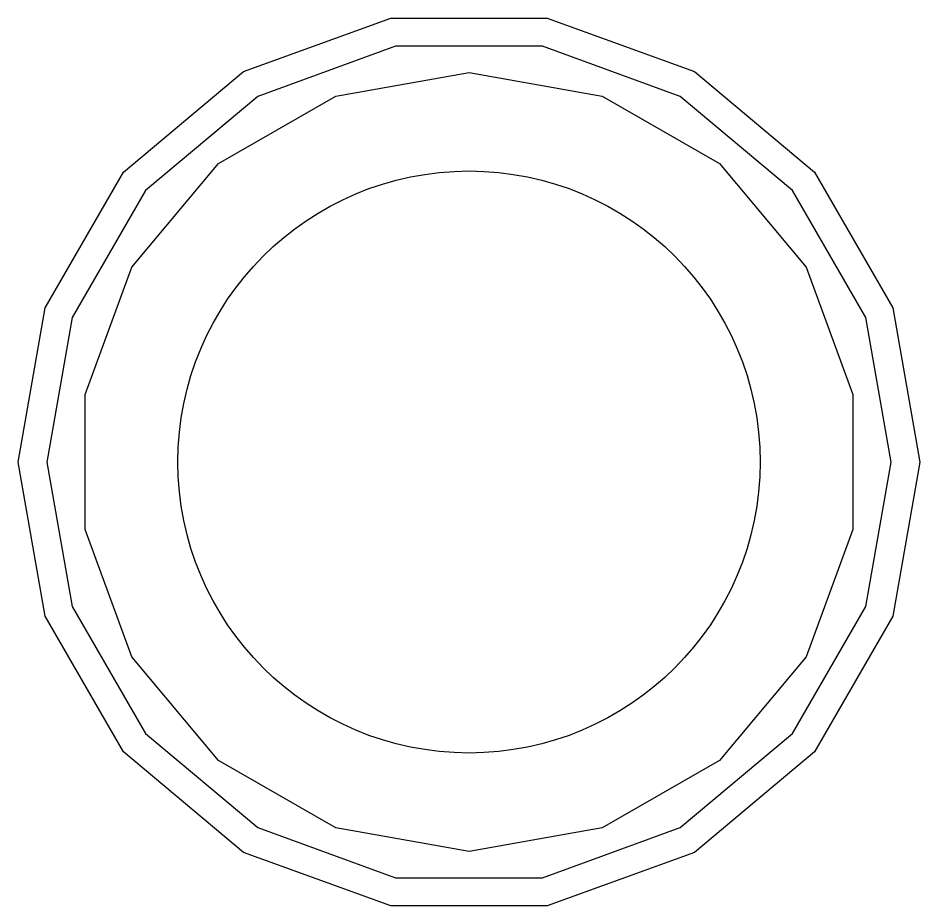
# Model space of a CAD drawing. Extents: x 10 to 287, y -200 to -10.
# Drawn here: x 137.339 to 142.061, y -42.406 to -37.756 of the extents above; entities that cross this region are included whole.
import ezdxf

# ---------------------------------------------------------------- set-up
doc = ezdxf.new("R2010")
doc.units = 0
doc.header["$MEASUREMENT"] = 0
doc.layers.add('BLACK', color=7, linetype='CONTINUOUS')

msp = doc.modelspace()

# ---------------------------------------------------------------- linework, layer by layer
at = {"layer": 'Black'}
for p, q in [((138.519, -38.0365), (139.29, -37.7561)), ((139.29, -37.7561), (140.11, -37.7561)), ((140.11, -37.7561), (140.88, -38.0365)), ((139.316, -37.9038), (138.594, -38.1664)), ((140.084, -37.9038), (139.316, -37.9038)), ((140.805, -38.1664), (140.084, -37.9038)), ((137.891, -38.5636), (138.519, -38.0365)), ((139.002, -38.1645), (139.7, -38.0414)), ((139.7, -38.0414), (140.398, -38.1645)), ((140.88, -38.0365), (141.509, -38.5636)), ((138.594, -38.1664), (138.006, -38.66)), ((138.389, -38.5187), (139.002, -38.1645)), ((140.398, -38.1645), (141.011, -38.5187)), ((141.394, -38.66), (140.805, -38.1664)), ((137.934, -39.0613), (138.389, -38.5187)), ((141.011, -38.5187), (141.466, -39.0613)), ((137.481, -39.2737), (137.891, -38.5636)), ((141.509, -38.5636), (141.919, -39.2737)), ((138.006, -38.66), (137.622, -39.325)), ((141.778, -39.325), (141.394, -38.66)), ((137.691, -39.727), (137.934, -39.0613)), ((141.466, -39.0613), (141.709, -39.727)), ((137.339, -40.0812), (137.481, -39.2737)), ((141.919, -39.2737), (142.061, -40.0812)), ((137.622, -39.325), (137.489, -40.0812)), ((141.911, -40.0812), (141.778, -39.325)), ((137.691, -40.4354), (137.691, -39.727)), ((141.709, -39.727), (141.709, -40.4354)), ((137.481, -40.8887), (137.339, -40.0812)), ((137.489, -40.0812), (137.622, -40.8374)), ((141.778, -40.8374), (141.911, -40.0812)), ((142.061, -40.0812), (141.919, -40.8887)), ((137.934, -41.1011), (137.691, -40.4354)), ((141.709, -40.4354), (141.466, -41.1011)), ((137.622, -40.8374), (138.006, -41.5024)), ((141.394, -41.5024), (141.778, -40.8374)), ((137.891, -41.5988), (137.481, -40.8887)), ((141.919, -40.8887), (141.509, -41.5988)), ((138.389, -41.6437), (137.934, -41.1011)), ((141.466, -41.1011), (141.011, -41.6437)), ((138.006, -41.5024), (138.594, -41.996)), ((140.805, -41.996), (141.394, -41.5024)), ((138.519, -42.1259), (137.891, -41.5988)), ((141.509, -41.5988), (140.88, -42.1259)), ((139.002, -41.9979), (138.389, -41.6437)), ((141.011, -41.6437), (140.398, -41.9979)), ((138.594, -41.996), (139.316, -42.2586)), ((139.7, -42.121), (139.002, -41.9979)), ((140.398, -41.9979), (139.7, -42.121)), ((140.084, -42.2586), (140.805, -41.996)), ((139.29, -42.4063), (138.519, -42.1259)), ((140.88, -42.1259), (140.11, -42.4063)), ((139.316, -42.2586), (140.084, -42.2586)), ((140.11, -42.4063), (139.29, -42.4063))]:
    msp.add_line(p, q, dxfattribs=at)
msp.add_circle((139.7, -40.0812), 1.524, dxfattribs=at)

doc.saveas('drawing.dxf')
